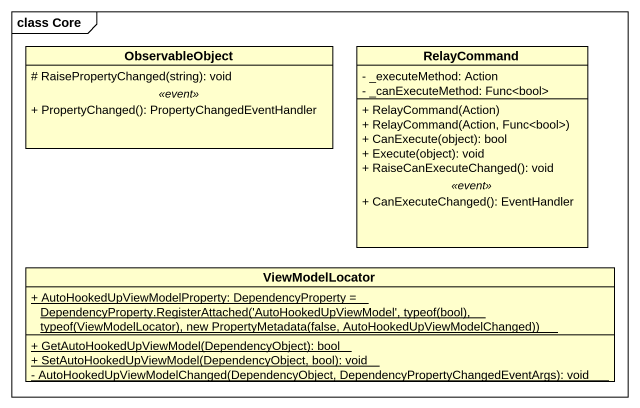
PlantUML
@startuml
mainframe class Core
hide circle
hide empty members
skinparam classAttributeIconSize 0
class ObservableObject {
  # RaisePropertyChanged(string): void
  .. <<event>> ..
  + PropertyChanged(): PropertyChangedEventHandler
}
class RelayCommand {
  - _executeMethod: Action
  - _canExecuteMethod: Func<bool>
  --
  + RelayCommand(Action)
  + RelayCommand(Action, Func<bool>)
  + CanExecute(object): bool
  + Execute(object): void
  + RaiseCanExecuteChanged(): void
  .. <<event>> ..
  + CanExecuteChanged(): EventHandler
}
class ViewModelLocator {
  {static} {field} + AutoHookedUpViewModelProperty: DependencyProperty = DependencyProperty.RegisterAttached('AutoHookedUpViewModel', typeof(bool), typeof(ViewModelLocator), new PropertyMetadata(false, AutoHookedUpViewModelChanged))
  {static} + GetAutoHookedUpViewModel(DependencyObject): bool
  {static} + SetAutoHookedUpViewModel(DependencyObject, bool): void
  {static} - AutoHookedUpViewModelChanged(DependencyObject, DependencyPropertyChangedEventArgs): void
}
@enduml
